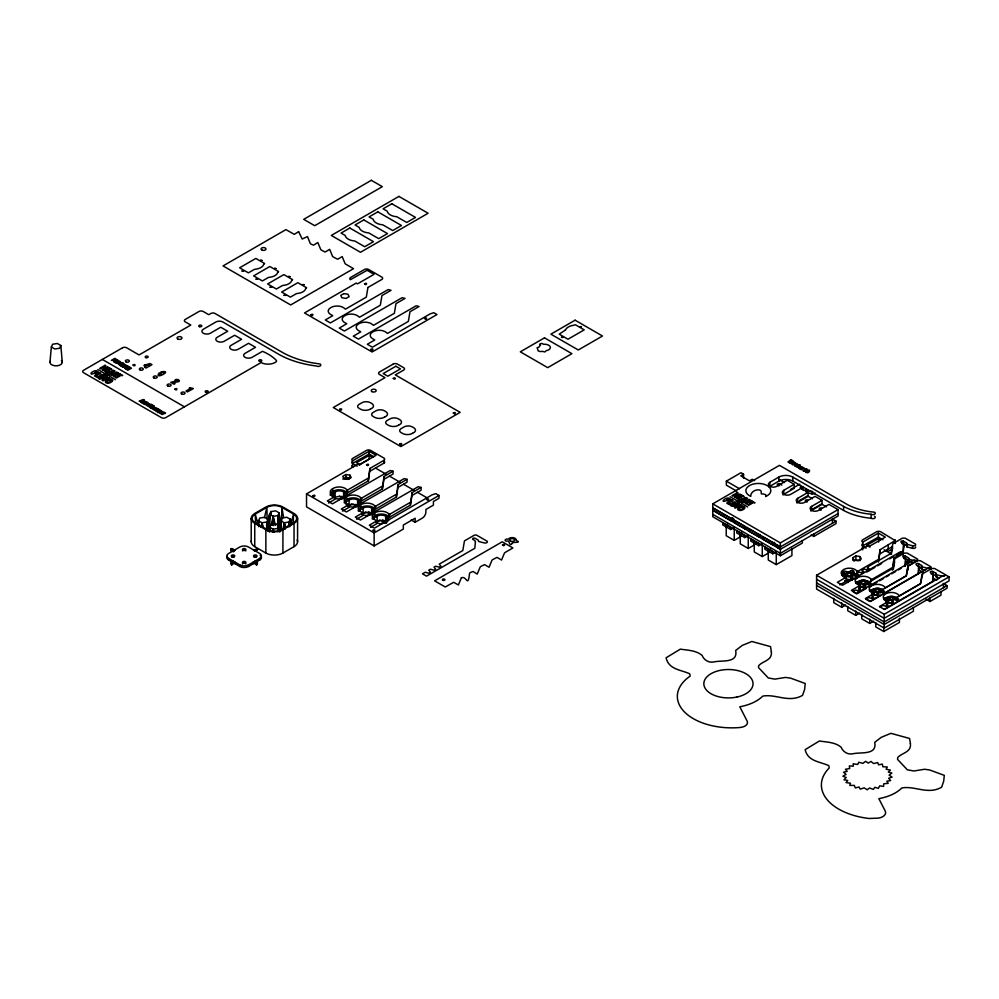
<?xml version="1.0" encoding="UTF-8"?>
<svg xmlns="http://www.w3.org/2000/svg" width="999" height="999" viewBox="0 0 999 999"><rect width="100%" height="100%" fill="white"/><g stroke="black" fill="none" stroke-linecap="round" stroke-linejoin="round"><path stroke-width="1.5" d="M357.142 466.183L352.622 463.561L352.622 460.751L369.131 451.223L376.099 455.244L359.578 464.772L358.254 464.011L306.531 493.881L306.531 506.893L374.138 545.929L403.321 529.083L403.321 525.062L415.147 518.231L415.147 522.252L422.402 518.056A4.92 2.835 -60 0 0 425.886 512.037L425.886 509.465L433.416 505.119L433.416 501.51L438.986 498.289L438.986 495.479L435.814 493.643L432.117 494.842L374.438 528.146L369.33 525.199L376.81 520.866L376.81 523.688L370.579 527.297M332.03 496.528L332.03 493.718L335.127 491.933A5.907 3.409 0 0 1 343.631 491.845L344.917 492.594A6.206 3.584 0 0 1 346.591 495.904M333.579 497.04L333.579 492.832M335.127 491.933L335.127 497.552A5.907 3.409 0 0 1 343.631 497.465L344.917 498.214L344.917 492.594M343.631 497.465L343.631 491.845M346.041 504.62L346.041 501.81L349.138 500.024A5.907 3.409 0 0 1 357.63 499.937L358.928 500.686A6.206 3.584 0 0 1 359.815 505.094M349.138 500.024L349.138 505.644A5.907 3.409 0 0 1 357.63 505.556L358.928 506.306L358.928 500.686M352.697 463.611L352.697 467.22A2.947 1.698 0 0 1 352.222 465.159M357.63 505.556L357.63 499.937M363.149 508.104L363.149 513.736A5.907 3.409 0 0 1 371.64 513.648L371.64 508.016A5.907 3.409 0 0 0 363.149 508.104L360.052 509.902A4.858 2.81 0 0 0 359.016 511.138M372.577 457.392L369.131 455.394L369.131 459.016L358.991 464.872M372.939 514.385L372.939 508.766L371.64 508.016M374.138 545.929L374.138 532.917L438.986 495.479M377.147 516.196L377.147 521.828A5.907 3.409 0 0 1 385.651 521.74L385.651 516.108A5.907 3.409 0 0 0 377.147 516.196L374.051 517.981A4.858 2.81 0 0 0 373.189 518.893M386.938 522.477L386.938 516.858L385.651 516.108M769.068 486.9A4.92 2.835 0 0 1 769.854 486.313L769.854 482.305L778.895 477.085A9.84 5.682 0 0 1 792.806 477.085L843.593 506.393A51.561 29.77 0 0 0 871.066 514.235A2.46 1.424 0 0 0 874.55 514.235A2.46 1.424 0 0 0 874.55 512.225L869.48 511.6A51.561 29.77 0 0 1 847.065 504.395L779.457 465.347L712.749 503.858L712.749 507.879L780.369 546.915L838.111 513.573L838.111 515.984L780.369 549.325L712.749 510.289L712.749 516.72L780.369 555.756L802.334 543.069L802.334 540.659M726.236 525.749L726.236 535.751L734.24 540.372L740.759 536.6M734.24 540.372L734.24 527.509M740.247 533.841L740.247 543.831L748.251 548.451L754.769 544.692M748.251 548.451L748.251 535.601M754.27 541.933L754.27 551.935L762.274 556.555L768.793 552.784M762.274 556.555L762.274 545.129M768.268 550.012L768.268 560.014L776.26 564.635L791.92 555.594L791.92 548.451M776.26 564.635L776.26 553.209M780.369 555.756L780.369 549.325M913.398 607.642L913.398 611.263L884.215 628.109L816.595 589.073L816.595 575.249L868.331 545.392L869.654 546.153L885.301 537.112L878.346 533.091L862.699 542.132L862.761 548.601M833.728 598.351L833.728 602.634L841.72 607.255L845.641 604.994M841.72 607.255L841.72 602.971M845.304 576.898A4.033 2.323 0 0 1 845.541 576.336L843.268 574.812L843.144 571.928C845.454 569.268 846.952 573.526 849.437 572.177C850.499 571.241 851.61 569.118 853.621 570.953C849.162 574.712 859.677 573.414 855.693 575.936M843.381 574.987L843.144 571.928M843.493 575.149L843.193 572.065M843.78 575.436L843.493 572.577M843.943 575.561L843.631 572.727M844.118 575.661L843.943 572.989M844.342 575.724L844.118 573.089M844.592 575.749L844.342 573.151M844.817 575.786L844.592 573.176M845.042 575.849L844.817 573.214M845.254 575.923L845.541 573.763A4.033 2.323 0 0 0 847.564 576.698A4.033 2.323 0 0 0 852.809 575.761L854.382 575.911M845.466 576.061L845.341 573.401M845.541 576.336L845.504 573.526M847.726 606.43L847.726 610.714L855.731 615.334L859.639 613.074M850.374 573.501L850.374 570.928M850.549 573.376L850.549 570.804M852.809 572.365L852.809 574.937L853.583 573.376M853.009 574.85L853.009 572.277M853.221 574.775L853.221 572.202M853.396 574.675L853.571 571.815M853.621 574.225L853.621 570.953M855.731 615.334L855.731 611.051M861.737 614.522L861.737 618.806L869.742 623.426L873.65 621.166M869.742 623.426L869.742 619.143M875.748 622.614L875.748 626.897L883.753 631.518L899.4 622.477L899.4 618.194M878.62 542.095L878.62 538.486L880.768 539.722M883.753 631.518L883.753 627.235M943.481 587.699L943.481 584.09M943.256 583.416L947.077 585.626L947.077 588.199L884.215 624.5L816.595 585.451M281.668 520.666L281.88 507.342A10.589 6.119 0 0 0 266.908 507.342L255.22 514.085A10.589 6.119 0 0 0 255.22 522.739L266.908 529.482A10.589 6.119 0 0 0 281.88 529.482L293.569 522.739A10.589 6.119 0 0 0 293.569 514.085L281.88 507.342L283.591 517.569M261.9 527.335L261.988 522.764L258.516 520.754L259.79 518.006L264.535 517.27L268.019 519.28L269.031 531.505L269.643 514.323L270.916 511.588L275.662 510.851L279.146 512.862L280.282 526.598M272.952 525.474L273.114 516.333L269.643 514.323L268.943 521.99M273.064 532.23L273.114 529.183L269.643 527.185L270.916 524.438L275.662 523.701L279.146 525.711L279.52 530.294M284.141 528.858L284.253 522.764L280.769 520.754L282.043 518.006L286.8 517.27L290.272 519.28L290.784 525.387M266.558 529.807L266.745 522.027L268.019 519.28L268.881 530.831M277.61 526.498L277.872 515.596L279.146 512.862L280.12 525.849M277.797 531.568L277.872 528.446L279.146 525.711L279.583 531.48M288.886 526.698L288.998 522.027L290.272 519.28L290.709 525.062M267.932 522.14L268.019 519.28L268.806 531.093M290.197 522.14L290.272 519.28L290.672 525.187M258.354 525.424L258.516 520.754L258.092 525.349M269.543 530.294L269.643 527.185L269.368 530.244M280.407 531.643L280.769 520.754L280.07 528.421M293.144 524.3L293.569 514.085L290.622 524.288M270.741 514.697L270.916 511.588L271.291 514.51M258.192 525.187L258.516 520.754L258.641 526.698M268.669 527.622L269.643 514.323L270.017 530.681M269.318 531.605L269.643 527.185L269.742 531.643M280.02 531.093L280.769 520.754L280.969 529.67M512.275 542.819C514.872 541.908 521.928 542.969 516.146 540.384A4.033 2.323 0 0 0 513.261 537.687A4.033 2.323 0 0 0 508.391 539.148C504.22 538.211 503.733 542.232 508.229 540.946C509.915 542.32 509.453 547.015 512.412 543.231M258.154 525.074L258.516 520.754M269.043 521.528L269.643 514.323M269.28 531.505L269.643 527.185M280.182 527.959L280.769 520.754M49.95 362.3L51.349 346.978L52.622 344.23L57.368 343.494L60.852 345.504L62.25 362.3M903.121 555.307L903.67 544.38L901.323 542.357A1.474 0.849 0 0 1 901.323 541.158A1.474 0.849 0 0 1 903.408 541.158L906.543 542.969L906.955 546.903L912.587 548.339A2.185 1.261 0 0 0 914.847 548.151A2.185 1.261 0 0 0 915.596 546.903M903.084 553.696L903.67 544.38M905.094 566.058L905.668 559.315L903.333 557.305A1.474 0.849 0 0 1 903.333 556.093A1.474 0.849 0 0 1 905.419 556.093L908.541 557.904L908.965 561.838L911.775 562.549M905.331 566.046L905.594 559.04M918.456 573.626L918.805 566.895L916.458 564.885A1.474 0.849 0 0 1 916.458 563.673A1.474 0.849 0 0 1 918.543 563.673L921.677 565.484L922.089 569.418L924.899 570.129M932.791 581.455L933.054 574.45L930.781 572.702A1.474 0.849 0 0 1 930.781 571.49A1.474 0.849 0 0 1 932.879 571.49L936.001 573.301L936.425 577.235L939.235 577.959M232.817 551.361C229.708 552.247 230.869 547.24 232.155 549.025M261.501 527.235L261.988 522.764L266.745 522.027L268.219 531.006M272.14 525.274L273.114 516.333L277.872 515.596L279.845 527.584M272.789 532.167L273.114 529.183L277.872 528.446L278.359 531.443M283.591 528.721L284.253 522.764L288.998 522.027L289.735 526.523M270.579 514.547L270.916 511.588L270.991 514.585M269.892 518.731L270.916 511.588M269.892 531.58L270.304 528.721M280.819 526.585L281.231 523.726M330.244 495.254A8.204 4.745 0 0 1 332.605 491.508A8.641 4.995 0 0 1 346.828 492.47L347.54 492.869L368.331 480.869L369.955 468.406L383.803 460.414A2.947 1.698 0 0 0 383.803 458.004L370.666 450.424A2.947 1.698 0 0 0 366.496 450.424L352.697 458.391A2.947 1.698 0 0 0 352.435 460.626L352.622 460.751M368.331 480.869L369.955 468.406M382.342 488.961L383.978 476.498L393.057 471.253L393.057 474.063L383.978 479.308L382.342 488.961L361.563 500.961L360.851 500.561A8.641 4.995 0 0 0 346.591 499.575A8.204 4.745 0 0 0 344.205 502.809M396.366 497.065L397.989 484.59L407.068 479.345L407.068 482.167L397.989 487.4L396.366 497.065L375.574 509.065L374.837 508.641A8.641 4.995 0 0 0 360.602 507.679A8.204 4.745 0 0 0 358.229 510.914M410.377 505.157L412 492.682L421.091 487.437L421.091 490.259L412 495.492L410.377 505.157L389.585 517.157L388.886 516.745A8.641 4.995 0 0 0 374.625 515.771A8.204 4.745 0 0 0 372.24 519.005M878.396 562.112L880.019 549.787L895.141 540.584L880.731 531.793A2.947 1.698 0 0 0 876.56 531.793L862.761 539.76A2.947 1.698 0 0 0 862.512 542.007L862.699 542.132M878.858 560.701L880.019 549.787M892.419 570.204L894.043 557.879L903.121 552.634L900.224 551.898L842.457 585.252L837.349 582.305L846.116 577.26L846.116 581.268L839.859 584.877M892.881 568.793L894.043 557.879M869.792 585.052L869.754 583.928L867.382 582.966A4.033 2.323 0 0 0 864.497 580.269A4.033 2.323 0 0 0 859.627 581.73L855.931 582.117L855.818 583.391L859.54 583.541L860.776 584.964L851.373 590.397L856.48 593.344L914.247 559.989L917.132 560.726L908.054 565.971L906.43 575.624L885.638 587.624L884.939 587.212A8.204 4.745 0 0 0 871.89 585.576A8.204 4.745 0 0 0 873.401 593.231C879.47 591.92 861.875 591.146 873.638 589.822A4.033 2.323 0 0 1 878.508 588.361A4.033 2.323 0 0 1 881.393 591.058L883.591 591.883M891.345 554.433L892.644 546.803M893.343 569.368L894.654 561.738M261.151 527.085L261.988 522.764L263.174 527.235M271.441 524.975L273.114 516.333L275.487 525.274M272.565 532.067L273.114 529.183L273.913 532.167M282.854 529.957L284.253 522.764L285.439 527.235M264.385 517.782L266.908 507.342L267.095 519.193M843.905 576.086L842.656 576.435M892.419 567.532L871.628 579.532L870.916 579.12A8.204 4.745 0 0 0 857.879 577.484A8.204 4.745 0 0 0 859.39 585.139C861.6 589.398 863.436 583.791 866.608 584.877M60.852 345.504L59.578 348.251L54.82 348.988L51.349 346.978M234.84 550.274L233.629 550.986L230.844 549.375M877.621 593.206L876.36 595.092L874.362 594.767L874.162 593.481L865.384 598.488L870.491 601.435L928.258 568.081L931.155 568.818M748.151 502.235L746.678 504.17L745.741 503.621L746.69 501.548L744.405 502.847L743.531 502.347L748.838 499.288L750.349 500.137A2.972 1.711 0 0 1 750.923 500.574A1.823 1.049 0 0 1 750.836 501.573L750.549 501.798A2.697 1.561 0 0 1 749.725 502.185A1.711 0.987 0 0 1 748.189 502.235L748.214 502.21M231.805 549.925L230.956 550.287M253.459 550.274L254.67 550.973M233.629 561.725L234.902 562.649L233.891 562.961M98.014 372.852L97.752 373.052A2.997 1.736 0 0 1 96.641 373.564A2.123 1.224 0 0 1 94.343 373.301M730.281 500.124L730.119 500.262A2.997 1.736 0 0 1 728.92 500.836A2.123 1.224 0 0 1 726.623 500.574C718.431 503.746 726.835 495.779 729.882 498.638A2.235 1.299 0 0 1 730.506 499.999M118.469 374.375L118.382 374.45A2.697 1.561 0 0 1 117.457 374.912A1.711 0.987 0 0 1 115.921 374.962L114.41 376.898L113.461 376.348L114.41 374.275L112.125 375.587L111.251 375.087L116.558 372.015L118.082 372.864A2.972 1.711 0 0 1 118.644 373.301M852.197 579.757L852.622 579.607A5.657 3.272 0 0 1 847.914 580.082L845.379 580.943L846.141 580.881M125.05 368.444L128.059 366.158L126.761 365.397L122.79 367.108M922.689 573.763L920.541 583.728L896.99 597.315L896.99 599.875M254.058 561.663C251.661 564.435 256.393 562.449 254.058 561.663C261.026 560.501 254.733 568.256 256.843 563.274M909.764 560.327L906.168 562.012M921.59 567.157L918.668 568.993L918.818 569.755M843.144 574.5L843.805 574.038M765.634 496.491L766.245 496.228A12.475 7.205 0 0 0 767.344 485.664A12.475 7.205 0 0 0 749.025 485.864A12.475 7.205 0 0 0 750.798 496.391A12.413 7.168 0 0 1 753.146 491.57A6.768 3.909 0 0 1 757.579 489.872A2.885 1.673 0 0 1 761.001 491.008A22.915 13.224 0 0 1 761.263 493.868A7.917 4.57 0 0 1 764.784 494.368A2.56 1.474 0 0 1 766.171 495.829A1.873 1.074 0 0 1 765.709 496.441M850.761 579.245L850.761 576.673L853.471 575.087L856.967 576.036L858.678 575.049L857.042 573.026L858.715 572.065L862.212 573.001L863.923 572.015L862.287 569.992L863.96 569.03L867.457 569.979L869.167 568.993L867.532 566.97L891.083 553.396L892.794 543.793L902.372 538.149L905.156 538.149L915.459 544.093A2.185 1.261 0 0 1 915.009 545.504A2.185 1.261 0 0 1 912.587 545.766L906.955 544.33M852.759 591.608L855.469 590.022L858.978 590.971L860.676 589.984L859.04 587.961L860.713 587L864.222 587.949L865.921 586.962L864.285 584.939L865.958 583.965L869.467 584.914L871.165 583.928L869.542 581.905L893.081 568.331L894.804 558.728L904.37 553.084L907.154 553.084L917.469 559.04A2.185 1.261 0 0 1 917.007 560.439A2.185 1.261 0 0 1 914.584 560.701L908.965 559.265M880.219 607.017L882.929 605.431L886.438 606.368L888.136 605.394L886.5 603.371L888.173 602.397L891.682 603.346L893.381 602.36L891.745 600.337L893.418 599.375L896.927 600.312L898.625 599.338L896.99 597.315M370.454 409.066L370.055 409.29A6.893 3.984 0 0 1 360.514 409.178L359.066 408.341A4.858 2.81 0 0 1 358.766 404.57L361.863 402.772A5.907 3.409 0 0 1 370.367 402.684L371.653 403.434A6.206 3.584 0 0 1 372.552 407.854L370.492 409.041M412.475 433.329L412.075 433.554A6.893 3.984 0 0 1 402.535 433.441L401.086 432.604A4.858 2.81 0 0 1 400.786 428.833L403.883 427.035A5.907 3.409 0 0 1 412.387 426.948L413.673 427.697A6.206 3.584 0 0 1 414.573 432.117L412.512 433.304M385.776 522.465L384.865 522.952M342.545 511.101L348.776 507.492L348.776 504.682L341.296 509.015L346.403 511.963L404.17 478.608L407.068 479.345M356.568 519.205L362.787 515.584L362.787 512.774L355.319 517.107L360.427 520.054L418.194 486.7L421.091 487.437M880.019 553.796L892.119 546.803M104.071 373.151L97.865 369.468M109.228 376.036L115.434 379.707M373.776 456.705L369.131 454.033L352.435 463.436A2.947 1.698 0 0 1 352.222 461.55M369.131 455.394L356.456 462.724L359.89 464.71M345.866 474.537L342.794 476.298L343.918 478.708L348.102 479.358L351.161 477.597L350.037 475.174L345.866 474.537L345.866 477.347L342.794 479.108M369.955 471.216L383.803 463.224A2.947 1.698 0 0 0 384.053 460.976M347.54 492.869L347.54 490.059L368.331 478.059M254.745 523.326L265.871 529.757A12.05 6.956 0 0 0 282.917 529.757L294.043 523.326A12.05 6.956 0 0 0 294.043 513.486L282.917 507.067A12.05 6.956 0 0 0 265.871 507.067L254.745 513.486A12.05 6.956 0 0 0 254.745 523.326L254.745 546.628L265.871 553.046A12.05 6.956 0 0 0 282.917 553.046L294.043 546.628A12.05 6.956 0 0 0 297.165 539.91M338.848 499.675L342.794 497.39M231.456 563.274C233.754 568.244 227.123 560.639 234.241 561.663M254.058 550.224C261.663 545.754 254.645 553.608 256.843 548.613M231.456 564.885L234.228 563.274M254.995 551.298L256.843 550.224M347.914 506.031L351.973 503.696M348.776 504.682L346.341 503.296A8.204 4.745 0 0 1 346.591 496.765A8.641 4.995 0 0 1 360.826 497.727L361.563 498.151L382.342 486.151M228.671 558.453L239.797 564.885A6.144 3.546 0 0 0 248.501 564.885L259.628 558.453A6.144 3.546 0 0 0 259.628 553.434L248.501 547.015A6.144 3.546 0 0 0 239.797 547.015L228.671 553.434A6.144 3.546 0 0 0 228.671 558.453L228.671 560.064L239.797 566.483A6.144 3.546 0 0 0 248.501 566.483L259.628 560.064A6.144 3.546 0 0 0 261.214 556.63M352.859 507.754L356.793 505.482M361.925 514.123L365.984 511.775M362.787 512.774L360.352 511.388A8.204 4.745 0 0 1 360.602 504.87A8.641 4.995 0 0 1 374.837 505.831L375.574 506.243L396.366 494.243M366.87 515.846L370.804 513.573M375.936 522.202L379.995 519.867M376.81 520.866L374.375 519.48A8.204 4.745 0 0 1 374.625 512.962A8.641 4.995 0 0 1 388.861 513.923L389.585 514.335L410.377 502.335M380.869 523.938L384.815 521.653M736.887 491.246L726.348 485.164L726.348 481.156L740.958 472.714L743.568 474.225L743.568 478.234M743.568 474.225L740.783 475.824L749.475 480.844L752.259 479.245L754.645 480.619M792.257 463.111L791.308 463.399L792.145 462.837C800.486 460.614 783.366 463.324 793.081 463.586M736.35 500.412L730.144 496.74M798.85 464.797L800.199 465.059L798.676 464.897L795.816 466.545L796.715 467.057L799.562 465.422M769.854 482.305A4.92 2.835 0 0 0 769.854 486.313L778.895 481.093A9.84 5.682 0 0 1 792.806 481.093L843.593 510.414A51.561 29.77 0 0 0 871.066 518.244A2.46 1.424 0 0 0 874.55 518.244A2.46 1.424 0 0 0 874.55 516.233M741.508 503.296L747.714 506.98M801.161 488.324L790.721 494.343A4.92 2.835 0 0 1 783.765 494.343L783.765 490.334L794.205 484.303L794.205 488.324L783.765 494.343A4.92 2.835 0 0 0 782.979 494.942M732.542 520.079L732.242 520.741L735.027 522.352M727.871 525.973L726.236 526.91L722.764 524.9L722.764 522.902L726.236 524.9L727.871 523.963M790.484 489.522L799.774 484.165M730.756 529.52L730.756 527.509L727.284 525.511L727.284 527.509L730.756 529.52L733.079 528.184M744.954 528.783L744.954 526.386L734.415 520.292L734.415 522.702L744.954 528.783L747.414 527.372M810.813 511.001A4.92 2.835 0 0 1 811.588 510.414L822.027 504.395L822.027 500.374L815.072 496.353L804.632 502.385A4.92 2.835 0 0 1 797.677 502.385L797.677 498.364L808.116 492.345L808.116 496.353L797.677 502.385A4.92 2.835 0 0 0 796.902 502.972M741.882 534.053L740.247 535.002L736.775 532.991L736.775 530.981L740.247 532.991L741.882 532.055M799.525 500.499L807.479 495.904L812.437 498.763M744.767 537.612L744.767 535.601L741.295 533.591L741.295 535.601L744.767 537.612L747.09 536.276M838.024 513.623L838.024 509.615L828.983 504.395L818.543 510.414A4.92 2.835 0 0 1 811.588 510.414L811.588 506.393L822.027 500.374M760.576 536.263L760.276 536.925L760.276 534.515M812.037 509.453L821.503 503.996L826.46 506.855M754.27 543.094L754.27 541.096L750.798 539.085L750.798 541.096L754.27 543.094L755.906 542.157M755.319 543.706L758.79 545.704L758.79 543.706L755.319 541.695L755.319 543.706L756.955 542.757M758.79 545.704L762.274 543.706M774.587 544.355L774.3 545.017L774.3 542.619M712.749 503.858L780.369 542.894L838.024 509.615M776.26 551.773L772.789 553.783L769.305 551.773L769.305 549.775L770.941 548.826M768.268 551.173L768.268 549.163L764.784 547.152L764.784 549.163L768.268 551.173L769.904 550.237M811.163 534.915L813.81 536.438L836.051 523.601L836.051 521.191L780.369 553.346L712.749 514.31M882.979 539.797L878.346 537.112L862.512 546.028A2.947 1.698 0 0 1 862.761 543.781M878.62 538.486L866.795 545.304L870.029 547.177M852.871 557.679L855.931 555.906L860.114 556.555L861.225 558.965L858.166 560.739L853.995 560.089L852.871 557.679L852.871 560.352M853.895 561.101L855.931 559.927L860.114 560.576L860.114 556.555M878.396 559.44L857.617 571.44L856.905 571.028A8.204 4.745 0 0 0 843.868 569.393A8.204 4.745 0 0 0 845.366 577.047L846.116 577.26M857.454 577.434L854.769 578.983L850.761 576.673M866.845 572.015L874.899 567.382M877.584 565.834L881.618 563.511M889.659 558.866L893.693 556.543M896.378 554.994L903.084 551.123M866.17 588.511L856.767 593.918L854.095 592.382M868.855 586.962L876.91 582.317M879.595 580.769L883.615 578.446M886.3 576.898L888.985 575.349M891.67 573.801L895.691 571.478M898.376 569.929L901.061 568.381M880.631 590.421A5.657 3.272 0 0 1 882.704 591.982L882.666 589.485L906.218 575.911L907.929 566.308L917.507 560.664L920.291 560.664L930.593 566.62L930.593 569.193M872.177 598.114L872.177 595.541L873.85 594.58L877.347 595.529L879.058 594.542L877.422 592.519L879.095 591.558L882.592 592.494L884.302 591.508L882.666 589.485M884.227 609.328L932.554 581.468L933.054 574.45M816.595 575.249L884.215 614.298L949.05 576.86L949.05 580.869L884.215 618.306L884.215 628.109M947.077 585.626L884.215 621.927L816.595 582.879M925.998 599.213L929.982 601.51L940.983 595.154L940.983 591.545M328.534 503.021L334.79 499.413L334.79 496.603L327.285 500.924L332.392 503.871L390.159 470.517L393.057 471.253M857.629 590.809L860.127 589.36M122.64 367.02L125.712 365.122L124.163 363.861L120.642 365.846L121.541 366.371L123.127 365.472L121.816 366.533L124.4 367.332L125.974 368.993L128.297 367.682L126.311 369.193L126.861 369.518L129.545 368.356L127.173 369.705L127.959 370.167L131.468 368.181L130.307 367.495L128.459 368.294L129.87 367.232L128.721 366.546L125.2 368.531M343.319 498.451L341.795 499.063M357.33 506.543L356.343 506.98M371.328 514.635L366.833 515.671L362.25 514.76M898.313 600.711L895.404 599.138A4.033 2.323 0 0 0 892.519 596.44A4.033 2.323 0 0 0 887.649 597.902L883.953 598.289L883.84 599.575L887.562 599.712L888.86 601.073L879.407 606.58L884.502 609.527L942.194 576.223L945.878 575.024L949.05 576.86M384.353 523.151L380.219 523.763L376.261 522.839M862.149 581.381L862.437 581.293A2.46 1.424 0 0 1 865.821 582.792A2.46 1.424 0 0 1 861.887 583.728A2.46 1.424 0 0 1 862.437 581.293M876.16 589.46L876.448 589.385A2.46 1.424 0 0 1 879.832 590.871A2.46 1.424 0 0 1 875.898 591.82A2.46 1.424 0 0 1 876.448 589.385M890.171 597.552L890.459 597.464A2.46 1.424 0 0 1 893.843 598.963A2.46 1.424 0 0 1 889.909 599.912A2.46 1.424 0 0 1 890.459 597.464M96.004 372.939L97.065 372.277L96.216 371.478L94.942 372.752A1.573 0.912 0 0 0 95.979 373.052M341.233 499.213L334.24 498.576M355.244 507.305L348.239 506.668M879.532 592.682L880.606 592.956M872.839 591.633L872.839 594.205M892.819 600.973L890.783 602.959L889.347 603.059M850.361 580.144L848.863 581.356L846.615 580.769M859.065 583.503L859.065 586.076M873.326 591.595L873.401 594.168M742.732 507.08L743.593 507.567A1.661 0.962 0 0 1 743.506 507.967A3.771 2.173 0 0 1 742.906 508.578L741.508 509.378A2.635 1.523 0 0 1 739.884 509.765M739.872 509.715L739.01 509.215A1.648 0.949 0 0 1 739.11 508.816A3.284 1.898 0 0 1 739.497 508.354L740.971 507.467A2.797 1.611 0 0 1 742.732 507.017M345.866 477.347L350.037 477.997L350.037 475.174M892.606 548.651L888.423 551.261L886.213 550.486M873.476 591.608L873.551 594.205M805.906 491.071L805.906 488.661L806.33 490.022L811.95 491.458A2.185 1.261 0 0 0 812.799 491.558M814.984 492.944A2.185 1.261 0 0 1 811.95 493.868L806.33 492.432L806.33 490.022M922.089 566.845L927.721 568.281A2.185 1.261 0 0 0 930.144 568.019A2.185 1.261 0 0 0 930.593 566.62M936.425 574.675L942.045 576.098A2.185 1.261 0 0 0 944.467 575.836A2.185 1.261 0 0 0 944.929 574.437L934.614 568.481L931.83 568.481L922.077 574.063L920.441 583.716L899.662 595.716L898.95 595.317A8.204 4.745 0 0 0 885.913 593.668A8.204 4.745 0 0 0 887.424 601.323L888.373 602.859M846.116 581.268L845.366 581.068A8.204 4.745 0 0 1 844.617 580.794M99.351 378.808L99.138 378.721A3.472 2.01 0 0 1 98.539 378.384L98.102 377.897A2.01 1.161 0 0 1 98.077 377.397L98.539 376.798A5.007 2.885 0 0 1 99.013 376.448C102.348 373.139 106.019 374.75 100.125 376.885A4.695 2.71 0 0 0 99.725 377.147L99.538 377.947A1.374 0.787 0 0 0 99.825 378.122L101.211 378.047A4.77 2.76 0 0 0 101.786 377.759C105.457 374.375 108.079 376.548 102.51 378.409A4.77 2.76 0 0 1 101.711 378.771L101.286 378.883A2.385 1.374 0 0 1 100.649 378.983A2.048 1.186 0 0 1 99.376 378.808M334.79 496.603L332.342 495.217A8.204 4.745 0 0 1 332.605 488.686A8.641 4.995 0 0 1 346.828 489.647L347.54 490.059M360.826 497.727L360.851 500.561M346.828 492.47L346.865 489.672M388.861 513.923L388.886 516.745M901.635 543.593A1.474 0.849 0 0 1 903.408 543.731L906.543 545.529L906.955 546.903M794.205 484.303L787.249 480.294L776.81 486.313A4.92 2.835 0 0 1 769.854 486.313M808.116 492.345L800.686 488.061A1.474 0.849 0 0 1 800.686 486.85A1.474 0.849 0 0 1 802.784 486.85L802.784 489.26A1.474 0.849 0 0 0 801.735 489.011M779.445 479.72L784.402 482.579M781.88 485.139L779.794 483.941A1.474 0.849 0 0 0 777.709 483.941A1.474 0.849 0 0 0 777.709 485.139L779.045 485.914M936.425 577.235L936.001 575.874L932.879 574.063A1.474 0.849 0 0 0 931.093 573.926M903.633 558.528A1.474 0.849 0 0 1 905.419 558.666L908.541 560.476L908.965 561.838M922.089 569.418L921.677 568.056L918.543 566.246A1.474 0.849 0 0 0 917.507 565.996M807.08 502.097L805.743 501.323A1.474 0.849 0 0 1 805.743 500.124A1.474 0.849 0 0 1 807.829 500.124M821.091 510.189L819.754 509.415A1.474 0.849 0 0 1 819.754 508.216A1.474 0.849 0 0 1 821.84 508.216M832.229 518.981L836.051 521.191M884.053 549.775L890.808 553.671M908.366 563.811L905.594 561.613M919.167 570.054L923.226 572.39M932.679 577.847L936.725 580.194M866.108 548.114L862.512 546.028M726.348 481.156L739.522 488.748M734.103 519.405L732.255 517.832L732.242 520.741M760.276 536.925L763.061 538.536M774.3 545.017L777.085 546.628M769.305 549.775L772.789 551.773L772.789 553.783M816.595 579.27L884.215 618.306L884.215 614.298M375.449 468.044L386.064 474.163M389.473 476.136L400.075 482.255M403.484 484.228L414.098 490.347M417.507 492.32L426.785 497.677M411.176 519.955L415.147 522.252M341.82 496.266L344.318 497.714M355.831 504.358L358.329 505.806M368.581 511.725L372.34 513.886M382.592 519.805L386.351 521.977M102.335 359.44L184.428 406.83M339.31 496.116L343.069 498.289M353.321 504.195L357.08 506.368M367.332 512.287L371.091 514.448M381.343 520.367L386.351 523.264M117.208 373.239C112.363 373.176 117.67 375.537 117.457 373.426M306.531 493.881L374.138 532.917M94.368 373.289L91.521 374.188C88.736 373.389 96.229 368.868 97.602 371.366A2.235 1.299 0 0 1 98.227 372.727M231.805 548.526L234.728 550.174M231.456 548.613L234.415 550.149M231.268 548.751L234.053 550.349M231.106 548.926L233.878 550.536M230.956 549.138L233.741 550.749M230.769 549.612L233.554 551.223M230.744 549.837L233.529 551.436M254.058 563.274L256.843 564.885M230.769 550.037L233.629 551.798M802.022 488.823L803.034 490.072M933.141 577.572L932.579 573.801M889.585 596.628L890.346 597.502M875.574 588.536L876.335 589.41M861.575 580.444L862.324 581.331M872.177 595.541L873.813 597.564L872.102 598.551L868.606 597.614L865.896 599.188L869.904 601.498L918.218 573.638L918.805 566.895M850.024 575.886L850.511 576.823M936.9 576.286L937.974 578.933M258.142 524.475L255.22 514.085L255.644 524.3M285.289 528.858L284.253 522.764L284.715 528.896M274.425 523.951L273.114 516.333L273.813 525.536M273.639 532.23L273.114 529.183L273.351 532.255M262.774 527.335L261.988 522.764L262.337 527.36M289.51 526.348L288.998 522.027L289.235 526.548M279.221 527.11L277.872 515.596L278.421 526.148M278.209 531.331L277.872 528.446L278.034 531.468M267.744 530.656L266.745 522.027L267.133 529.557M280.132 527.622L279.146 512.862L279.658 526.386M279.545 531.618L279.146 525.711L279.37 531.718M290.272 519.28L290.509 525.299M268.019 519.28L268.132 522.29M268.244 525.299L268.469 531.306M903.683 547.24L903.596 544.105M936.001 573.301L936.001 575.874M932.879 571.49L932.916 576.748M929.982 597.902L929.982 601.51M921.677 565.484L921.677 568.056M918.73 566.62L918.73 569.193M918.543 563.673L918.581 568.918M912.587 545.766L912.587 548.339M908.541 557.904L908.541 560.476M908.054 565.971L908.054 569.992M906.543 542.969L906.543 545.529M905.419 556.093L905.419 558.666M903.408 541.158L903.408 543.731M895.079 540.297L895.079 543.556M894.879 540.022L894.992 542.832M894.742 539.897L894.742 542.569M891.745 600.337L891.745 602.909M888.211 545.054L888.211 549.075M887.799 599.85L887.799 602.409M887.649 599.75L887.649 602.322M887.412 599.687L887.562 602.285M887.212 599.675L887.337 602.247M887.087 599.687L886.962 602.272M886.837 599.712L886.837 602.285M886.613 599.762L886.613 602.335M886.4 599.837L886.4 602.409M886.5 603.371L886.5 605.931M886.2 599.924L886.2 602.497M878.346 533.091L878.346 537.112M877.659 593.906L877.659 596.465M877.422 592.519L877.422 595.092M873.638 591.658L873.788 594.33M873.201 591.595L873.076 594.168M872.614 591.683L872.614 594.255M872.389 591.745L872.389 594.318M872.189 591.833L872.189 594.405M871.965 591.883L871.965 594.455M871.702 591.883L871.702 594.455M871.066 514.235L871.066 518.244M870.916 579.12L870.916 581.805M869.542 581.905L869.542 584.477M867.532 566.97L867.532 569.542M864.285 584.939L864.285 587.499M863.66 585.814L863.673 588.523M862.287 569.992L862.287 572.564M860.127 585.352L860.127 588.024M859.777 583.666L859.777 586.238M859.54 583.541L859.627 586.138M859.327 583.503L859.465 586.101M858.94 583.528L858.94 586.088M859.04 587.961L859.04 590.534M858.828 583.541L858.828 586.113M857.042 573.026L857.042 575.599M856.93 571.041L856.93 575.062A8.204 4.745 0 0 0 853.396 572.789M855.931 555.906L855.931 559.927M847.914 580.082L847.914 582.492M843.593 506.393L843.593 510.414M832.454 519.255L832.454 523.264M813.81 534.028L813.81 536.438M811.95 491.458L811.95 493.868M792.806 477.085L792.806 481.093M780.369 542.894L780.369 546.915M778.895 477.085L778.895 481.093M774.587 542.445L774.587 544.855M740.247 532.991L740.247 535.002M732.542 517.669L732.529 520.579M726.236 524.9L726.236 526.91M412 492.682L412 495.492M397.989 484.59L397.989 487.4M389.585 514.335L389.585 517.157M383.978 476.498L383.978 479.308M383.803 460.414L383.803 463.224M375.574 506.243L375.574 509.065M374.862 505.844L374.862 508.653M374.625 512.962L374.625 515.771M369.131 451.223L369.131 454.033M361.563 498.151L361.563 500.961M360.602 504.87L360.602 507.679M346.591 496.765L346.591 499.575M332.605 488.686L332.605 491.508M297.577 518.406L297.577 541.708M294.043 523.326L294.043 546.628M282.917 529.757L282.917 553.046M265.871 529.757L265.871 553.046M259.628 558.453L259.628 560.064M255.107 561.063L255.107 562.674M253.022 562.275L253.022 563.873M251.211 518.406L251.211 541.708M248.501 564.885L248.501 566.483M239.797 564.885L239.797 566.483M235.277 562.275L235.277 563.873M233.192 561.063L233.192 562.674M372.939 508.766A6.206 3.584 0 0 1 374.163 512.837M346.141 496.665A6.206 3.584 0 0 1 345.816 497.015M331.006 494.955A4.858 2.81 0 0 1 332.03 493.718M345.017 503.046A4.858 2.81 0 0 1 346.041 501.81M344.855 479.045A2.46 1.424 0 0 1 349.113 479.045M386.938 516.858A6.206 3.584 0 0 1 388.161 520.929M228.671 560.064A6.144 3.546 0 0 1 227.335 556.193M260.152 555.394A6.144 3.546 0 0 1 260.602 555.781M231.805 556.855A1.723 0.999 0 0 1 234.241 556.855M242.432 563.973A1.723 0.999 0 0 1 244.143 562.986A1.723 0.999 0 0 1 245.866 563.973M254.058 556.855A1.723 0.999 0 0 1 256.493 556.855M242.482 550.874A1.723 0.999 0 0 1 244.143 550.137A1.723 0.999 0 0 1 245.816 550.874M254.745 546.628A12.05 6.956 0 0 1 251.311 540.796M61.426 360.527A6.144 3.546 0 0 1 56.906 365.821A6.144 3.546 0 0 1 50.162 361.388M111.289 380.631A3.584 2.073 0 0 1 110.627 381.318L109.241 382.118A3.496 2.023 0 0 1 108.317 382.405A1.648 0.949 0 0 1 107.605 382.455L106.756 382.018A1.648 0.949 0 0 1 106.793 381.618A3.122 1.798 0 0 1 107.23 381.094L108.829 380.132A3.409 1.973 0 0 1 109.753 379.845M111.264 380.631A1.661 0.962 0 0 0 111.314 380.294L110.564 379.82A1.661 0.962 0 0 0 109.753 379.857M118.656 373.301A1.823 1.049 0 0 1 118.556 374.3M887.399 598.876A5.657 3.272 0 0 1 888.573 598.364M894.642 598.513A5.657 3.272 0 0 1 896.528 599.812M873.051 590.996A5.657 3.272 0 0 1 873.75 590.596M880.581 591.72A4.033 2.323 0 0 1 880.868 591.957M866.62 582.342A5.657 3.272 0 0 1 868.693 583.903M866.57 583.628A4.033 2.323 0 0 1 866.857 583.866M862.761 549.8A2.947 1.698 0 0 1 862.761 547.39M843.718 576.923A5.657 3.272 0 0 1 845.042 574.825M852.622 574.25A5.657 3.272 0 0 1 853.708 574.825M850.486 575.824A2.21 1.274 0 0 1 850.936 576.023M851.835 578.983A4.033 2.323 0 0 1 847.801 579.333A4.033 2.323 0 0 1 845.304 577.472M884.04 599.113A8.204 4.745 0 0 1 897.514 598.039M870.029 591.021A8.204 4.745 0 0 1 883.503 589.947M856.967 582.055A8.204 4.745 0 0 1 869.492 581.843M841.645 575.312A8.204 4.745 0 0 1 843.543 573.588M846.515 572.477A8.204 4.745 0 0 1 850.898 572.265M811.588 510.414A4.92 2.835 0 0 1 811.588 506.393M797.677 502.385A4.92 2.835 0 0 1 797.677 498.364M783.765 494.343A4.92 2.835 0 0 1 783.765 490.334M744.342 506.818A2.423 1.399 0 0 1 744.854 507.967L744.53 508.566A5.37 3.097 0 0 1 744.005 509.053L742.657 509.865A5.644 3.259 0 0 1 741.595 510.252L741.383 510.314A3.584 2.073 0 0 1 740.571 510.452A2.672 1.536 0 0 1 739.41 510.414A2.285 1.324 0 0 1 738.573 510.139A2.71 1.561 0 0 1 738.149 509.89A2.26 1.311 0 0 1 737.761 509.378A2.61 1.511 0 0 1 737.749 508.828A3.447 1.998 0 0 1 737.911 508.466L738.086 508.229A5.657 3.272 0 0 1 738.773 507.617L739.959 506.93A5.644 3.259 0 0 1 741.008 506.53A3.684 2.123 0 0 1 742.032 506.343A2.423 1.399 0 0 1 743.855 506.555M743.88 506.58A2.785 1.611 0 0 1 744.317 506.818M853.308 763.898L853.271 766.196L849.312 765.933L849.674 768.531L845.379 769.305L847.227 771.328L843.568 772.202L846.041 774.375L842.919 776.235L846.203 777.497L843.968 779.757L847.739 780.494L846.053 782.579L850.486 783.191L849.812 785.439L854.307 785.389L855.344 787.936L858.99 786.987L860.251 789.16L864.16 787.861L867.232 789.784L869.567 787.961L873.376 789.41L874.862 787.274L878.358 788.348L879.682 785.863L883.541 786.388L883.753 783.79L888.211 783.341L886.8 781.206L890.621 780.606L888.648 778.271L892.082 777.135L889.11 775.149L891.857 773.064L888.298 772.052L890.371 770.104L886.125 769.205L887.312 766.995L882.841 766.72L882.342 764.123L878.533 764.809L877.746 762.574L873.588 763.561L871.016 761.425L868.206 763.086L865.671 761.325L862.836 763.373L858.778 762.225L857.741 764.435L853.308 763.898M806.268 471.965L808.94 470.666L806.268 471.965M159.003 409.465L156.431 411.213L155.557 410.714L157.83 409.253L155.295 410.552L154.42 410.052L157.28 408.404L159.003 409.465M803.858 467.957L801.273 469.692L800.411 469.193L802.684 467.744L800.149 469.043L799.275 468.543L802.122 466.895L803.858 467.957M160.389 412.912C163.499 412.475 160.514 414.697 159.428 412.662C160.876 409.178 165.822 413.723 161.226 412.387L160.389 412.912M118.606 360.739L115.534 362.824L114.698 362.325L116.009 361.276L114.423 362.162L113.536 361.638L117.045 359.652L118.606 360.739M160.464 410.364L161.551 410.876C155.956 415.272 156.081 409.89 160.464 410.364M116.334 362.949L118.606 363.823A28.122 16.234 0 0 0 120.717 362.625L120.479 361.588L118.681 361.438A28.122 16.234 0 0 0 116.571 362.625L116.334 362.949M749.849 500.936C747.976 503.196 747.202 499.075 749.849 500.936M151.573 405.007L150.662 405.619C154.021 407.093 151.773 402.759 149.713 404.732C144.63 406.019 152.46 408.191 150.087 405.944L148.988 406.293L151.573 405.007M106.693 374.101L105.045 374.113L106.656 374.238M738.96 501.373L737.312 501.423L738.96 501.373M159.316 374.55L161.201 374.001L160.802 373.239L161.651 372.752L163.836 372.427L160.976 371.853C174.613 369.692 153.084 380.856 159.253 372.839L160.714 373.688L159.316 374.55M540.047 344.143L540.384 345.429A5.657 3.259 0 0 0 539.148 346.953L537.05 347.814L537.862 349.388A2.947 1.698 0 0 0 538.923 351.186A2.947 1.698 0 0 0 542.195 351.311L544.892 351.96L546.178 350.674A5.657 3.259 0 0 0 550.237 346.815A5.657 3.259 0 0 0 543.731 344.305L541.858 343.406L540.047 344.143M771.353 651.673C772.502 660.551 762.986 660.801 758.666 665.659L758.491 667.544L768.293 677.959L774.899 679.133L785.439 677.422L790.571 678.121L805.256 683.528L804.595 689.497L802.559 695.354C788.898 703.259 775.748 693.656 762.749 696.116A40.335 23.289 0 0 1 739.784 706.78L747.015 720.828A8.679 5.007 0 0 1 740.184 727.484A54.495 31.468 0 0 1 684.34 711.825A54.495 31.468 0 0 1 690.134 676.136L689.76 673.838C681.093 669.705 668.781 669.742 666.083 657.804L680.307 649.15C687.587 650.262 696.39 650.361 702.11 655.431C703.783 659.827 708.566 662.874 713.286 662.05C721.191 659.877 738.273 663.873 735.664 650.474L742.232 645.429L751.847 641.483L770.504 646.615L771.353 651.673M910.414 743.531C911.563 752.409 902.047 752.659 897.726 757.504L897.552 759.39L907.354 769.817L913.96 770.991L924.5 769.267L929.632 769.967L944.317 775.374L943.668 781.343L941.62 787.212C927.959 795.117 914.809 785.501 901.81 787.974A40.335 23.289 0 0 1 878.845 798.638L885.239 811.038A9.84 5.682 0 0 1 878.608 818.106L869.08 818.481A59.203 34.178 0 0 1 829.195 767.994L828.82 765.684C820.154 761.55 807.841 761.588 805.144 749.662L819.367 741.008C826.648 742.107 835.451 742.207 841.17 747.277C842.844 751.685 847.627 754.732 852.347 753.895C860.264 751.735 877.334 755.719 874.724 742.319L881.293 737.287L890.921 733.328L909.565 738.461L910.414 743.531M133.092 365.06C135.202 367.844 136.289 362.787 133.092 365.06M174.925 389.135C177.048 391.92 178.134 386.875 174.925 389.135M160.152 410.614L158.466 411.413L160.152 410.614M475.412 541.833L474.825 548.289L426.498 576.148L422.49 573.838L425.199 572.252L428.696 573.201L430.407 572.215L428.771 570.192L430.444 569.23L433.941 570.167L435.651 569.193L434.016 567.157L435.689 566.196L439.185 567.145L440.896 566.158L439.26 564.135L462.812 550.561L464.373 541.396A1.973 1.136 0 0 1 464.96 540.596L474.1 535.314A1.973 1.136 0 0 1 476.885 535.314L487.2 541.258A2.185 1.261 0 0 1 486.738 542.669A2.185 1.261 0 0 1 484.315 542.932L478.696 541.495L478.271 540.134L475.137 538.324A1.474 0.849 0 0 0 473.051 538.324A1.474 0.849 0 0 0 473.051 539.522L474.388 540.297A3.496 2.023 0 0 1 475.412 541.833M153.534 408.941L154.608 408.603L153.534 408.941M729.345 499.488L729.02 499.9A2.323 1.336 0 0 1 728.708 500.074L726.76 499.75L728.958 499.013A1.886 1.086 0 0 1 729.47 499.463M155.557 407.967L152.497 408.616L154.121 409.877C160.614 408.042 151.311 406.793 155.557 407.967M148.639 403.958L146.641 405.032L148.639 403.958M800.449 466.458L798.451 467.544L800.449 466.458M795.416 464.41C792.269 469.518 801.61 462.013 795.416 464.41M118.694 364.323L120.305 365.634L122.19 364.573L121.141 363.961C116.071 367.532 129.97 359.515 118.694 364.323M367.932 287.475L366.308 297.128L345.517 309.128L344.842 308.728A8.641 4.995 0 0 0 330.582 307.754A8.204 4.745 0 0 0 330.319 314.285L332.767 315.672L325.262 319.992L330.369 322.939L388.136 289.585L391.034 290.322L381.955 295.567L380.319 305.219L359.54 317.22L358.828 316.808A8.641 4.995 0 0 0 344.568 315.834A8.204 4.745 0 0 0 344.318 322.365L346.753 323.751L339.273 328.084L344.38 331.031L402.147 297.677L405.045 298.414L395.966 303.659L394.343 313.311L373.551 325.312L372.814 324.887A8.641 4.995 0 0 0 358.579 323.926A8.204 4.745 0 0 0 358.329 330.457L360.764 331.843L353.296 336.176L358.404 339.123L416.171 305.769L419.056 306.506L409.977 311.75L408.354 321.403L387.562 333.404L386.863 333.004A8.641 4.995 0 0 0 372.602 332.018A8.204 4.745 0 0 0 372.352 338.549L374.787 339.935L367.307 344.268L372.415 347.215L430.094 313.911L433.791 312.712L436.963 314.548L372.115 351.985L304.508 312.937L356.231 283.079L357.555 283.841L374.076 274.3L367.108 270.292L350.412 279.695A2.947 1.698 0 0 1 350.674 277.447L364.473 269.48A2.947 1.698 0 0 1 368.643 269.48L381.78 277.073A2.947 1.698 0 0 1 381.78 279.483L367.932 287.475M144.218 403.896L145.055 404.645L148.027 402.622L147.153 402.122L144.218 403.896M142.969 402.847L145.542 401.635L146.416 402.135L143.569 403.783L141.858 402.784L144.418 400.986L145.28 401.486L142.969 402.847M731.668 504.832L731.817 505.219A1.374 0.787 0 0 0 732.105 505.394L733.491 505.307A4.77 2.76 0 0 0 734.065 505.019C737.737 501.648 740.359 503.821 734.777 505.681A4.77 2.76 0 0 1 733.978 506.031L733.566 506.156A2.385 1.374 0 0 1 732.916 506.243A2.048 1.186 0 0 1 731.643 506.081L731.418 505.993A3.472 2.01 0 0 1 730.818 505.656L730.381 505.157A2.01 1.161 0 0 1 730.356 504.67L730.818 504.058A5.007 2.885 0 0 1 731.293 503.721C734.627 500.412 738.286 502.022 732.392 504.145A4.695 2.71 0 0 0 731.992 504.42L731.668 504.832M119.93 361.988L117.345 363.274L119.93 361.988M242.07 270.991L243.519 271.104L242.07 270.991M256.081 279.083L257.53 279.196L256.081 279.083M260.502 260.352L261.963 260.464L260.502 260.352M270.092 287.175L271.541 287.275L270.092 287.175M274.513 268.444L275.961 268.544L274.513 268.444M284.103 295.254L285.552 295.367L284.103 295.254M288.524 276.523L289.972 276.636L288.524 276.523M302.535 284.615L303.983 284.727L302.535 284.615M310.901 314.735C312.699 317.607 314.335 312.612 310.901 314.735M312.924 495.666C314.722 498.538 316.358 493.556 312.924 495.666M364.535 283.753C366.333 286.626 367.982 281.643 364.535 283.753M339.66 409.315C341.458 412.187 343.094 407.205 339.66 409.315M370.929 349.388C372.727 352.26 374.363 347.277 370.929 349.388M366.558 464.685C368.356 467.569 370.005 462.574 366.558 464.685M393.294 378.346C395.092 381.218 396.74 376.236 393.294 378.346M372.952 530.319C374.75 533.191 376.386 528.209 372.952 530.319M424.575 318.419C426.373 321.291 428.009 316.308 424.575 318.419M399.687 443.968C401.486 446.853 403.134 441.858 399.687 443.968M426.598 499.35C428.396 502.222 430.032 497.24 426.598 499.35M453.334 412.999C455.132 415.884 456.768 410.889 453.334 412.999M502.497 544.867C504.295 547.739 505.931 542.757 502.497 544.867M561.538 337.287L562.986 337.4L561.538 337.287M579.969 326.648L581.418 326.76L579.969 326.648M153.359 406.693L151.036 408.104L151.91 408.603C155.694 407.992 153.284 406.406 154.246 405.931L153.384 405.432L149.9 407.442L150.774 407.942L153.359 406.693M162.425 411.925L161.688 412.125L162.425 411.925M793.343 462.362L792.607 462.562L793.343 462.362M263.973 263.848L262.937 265.859A11.064 6.381 0 0 1 257.867 268.793L254.383 269.393L248.389 272.852L239.623 267.794L255.844 258.429L264.61 263.486L263.973 263.848M277.984 271.94L276.948 273.951A11.064 6.381 0 0 1 271.878 276.873L268.394 277.472L262.387 280.944L253.634 275.874L269.842 266.508L278.609 271.578L277.984 271.94M291.995 280.02L290.959 282.043A11.064 6.381 0 0 1 285.876 284.965L282.392 285.564L276.398 289.023L267.632 283.966L283.853 274.6L292.62 279.658L291.995 280.02M306.006 288.112L304.97 290.122A11.064 6.381 0 0 1 299.887 293.057L296.403 293.656L290.409 297.115L281.643 292.058L297.864 282.692L306.631 287.749L306.006 288.112M565.422 330.007L559.228 334.166L567.994 339.223L584.215 329.857L575.449 324.8L571.328 325.761A11.064 6.381 0 0 0 566.258 328.696L565.422 330.007M149.575 404.258C145.055 408.554 145.379 401.049 149.575 404.258M801.385 466.77C796.865 471.053 797.19 463.548 801.385 466.77M116.396 359.528L114.947 360.464L111.351 360.352L114.873 358.366L116.396 359.528M112.587 380.706L112.25 381.293A5.37 3.097 0 0 1 111.738 381.78L110.377 382.592A5.644 3.259 0 0 1 109.328 382.992L109.116 383.042A3.584 2.073 0 0 1 108.292 383.179A2.672 1.536 0 0 1 107.13 383.141A2.285 1.324 0 0 1 106.294 382.879A2.71 1.561 0 0 1 105.882 382.617A2.26 1.311 0 0 1 105.482 382.118A2.61 1.511 0 0 1 105.482 381.556A3.447 1.998 0 0 1 105.632 381.206L105.807 380.956A5.657 3.272 0 0 1 106.493 380.344L107.68 379.657A5.644 3.259 0 0 1 108.729 379.27A3.684 2.123 0 0 1 109.765 379.071A2.423 1.399 0 0 1 111.588 379.295A2.785 1.611 0 0 1 112.05 379.558A2.423 1.399 0 0 1 112.575 380.694M805.344 471.603C808.953 475.874 812.674 466.271 805.344 471.603M461.388 577.797L458.391 584.964L453.646 582.292L445.292 587L434.615 580.844L502.235 541.795L512.912 547.964L505.257 552.385A3.447 1.998 0 0 0 504.333 553.334L501.56 560.039L497.027 557.38L492.732 559.615A3.447 1.998 0 0 0 491.82 560.564L489.085 567.245L484.503 564.61L480.906 566.445A3.447 1.998 0 0 0 479.995 567.395L477.222 574.1L473.039 571.49L470.479 572.464A3.447 1.998 0 0 0 469.555 573.414C467.782 588.436 466.77 575.412 461.388 577.797M117.507 360.676L116.558 360.964L117.507 360.676M124.625 364.885L123.676 365.172L124.625 364.885M805.194 469.155L802.821 470.591L803.696 471.091L807.167 469.08L805.194 469.155M189.997 388.673L185.951 391.059L187.4 391.92L193.356 388.561L189.947 387.649L189.248 388.037L189.997 388.673M115.335 359.403L114.323 359.777L115.335 359.403M177.71 380.594L170.804 382.33L174.001 384.215L175.012 383.641L173.426 382.704L178.933 381.543A2.023 1.161 0 0 0 179.096 380.332C178.297 378.584 172.852 379.67 176.036 380.881L177.71 380.594M114.723 370.929L110.702 374.762L109.765 374.213L110.627 373.414L106.918 372.577L113.574 370.267L114.723 370.929M747.002 498.201L742.981 502.022L742.032 501.486L742.906 500.686L739.198 499.85L745.853 497.539L747.002 498.201M113.299 371.091L111.214 372.939L110.04 372.265L113.299 371.091M745.566 498.364L743.493 500.212L742.319 499.525L745.566 498.364M790.921 459.702L787.961 462.013L789.335 462.799L793.281 461.063L792.319 460.514L789.685 461.788L791.87 460.252L790.921 459.702M144.405 400.262L141.446 402.56L140.522 402.035L141.096 401.635L139.161 401.248L143.107 399.5L144.405 400.262M298.564 231.693L294.268 234.34L285.914 229.62L223.052 265.921L290.672 304.957L353.534 268.656L345.879 264.248A3.447 1.998 0 0 1 344.955 263.286L342.182 256.581L337.65 259.253L333.354 257.018A3.447 1.998 0 0 1 332.442 256.056L329.67 249.35L325.125 252.023L321.528 250.187A3.447 1.998 0 0 1 320.617 249.226L317.844 242.52L313.536 245.167L311.101 244.156A3.447 1.998 0 0 1 310.177 243.207L307.48 236.563L302.197 239.036L298.664 231.656M143.019 400.349L141.383 401.086L143.019 400.349M126.661 366.233L125.012 366.97L126.661 366.233M384.453 417.157L384.066 417.382A6.893 3.984 0 0 1 374.525 417.27L373.077 416.433A4.858 2.81 0 0 1 372.777 412.649L375.874 410.864A5.907 3.409 0 0 1 384.365 410.776L385.664 411.526A6.206 3.584 0 0 1 386.563 415.946L384.503 417.132M398.464 425.237L398.064 425.474A6.893 3.984 0 0 1 388.524 425.349L387.088 424.525A4.858 2.81 0 0 1 386.788 420.741L389.885 418.956A5.907 3.409 0 0 1 398.376 418.868L399.675 419.605A6.206 3.584 0 0 1 400.562 424.026L398.501 425.212M371.341 180.307L303.721 219.343L314.722 225.699L382.342 186.651L371.341 180.307M122.515 347.789L83.554 370.279A2.947 1.698 0 0 0 83.554 372.689L161.463 417.669A2.947 1.698 0 0 0 165.647 417.669L261.089 362.562A10.127 5.844 0 0 0 275.699 362.162A2.885 1.673 0 0 0 275.949 360.002A48.052 27.735 0 0 0 262.475 351.323L252.048 357.342A4.92 2.835 0 0 1 245.08 357.342A4.92 2.835 0 0 1 245.08 353.334L255.519 347.302L248.564 343.294L238.124 349.313A4.92 2.835 0 0 1 231.169 349.313A4.92 2.835 0 0 1 231.169 345.292L241.608 339.273L234.653 335.252L224.213 341.283A4.92 2.835 0 0 1 217.258 341.283A4.92 2.835 0 0 1 217.258 337.262L227.697 331.243L220.742 327.222L210.302 333.254A4.92 2.835 0 0 1 203.346 333.254A4.92 2.835 0 0 1 203.346 329.233L216.096 321.878A4.933 2.847 0 0 1 222.827 322.003L277.085 353.334A76.036 43.894 0 0 0 316.583 366.009A2.46 1.424 0 0 0 320.067 366.009A2.46 1.424 0 0 0 320.067 363.998L312.662 362.874A76.036 43.894 0 0 1 280.557 351.323L215.035 313.486A2.947 1.698 0 0 0 210.864 313.486L208.779 314.697L203.209 311.476A2.947 1.698 0 0 0 199.038 311.476L185.24 319.443A2.947 1.698 0 0 0 185.24 321.853L190.809 325.062L139.073 354.932L126.686 347.789A2.947 1.698 0 0 0 122.515 347.789M105.032 365.334L99.7 368.406L100.599 368.931L102.959 367.557L104.558 368.481L102.198 369.842L103.084 370.367L108.416 367.295L107.517 366.77L105.357 368.019L103.759 367.095L105.919 365.846L105.032 365.334M398.926 196.403L331.306 235.439L360.489 252.285L428.109 213.249L398.926 196.403M349.812 228.022L341.059 233.079L345.154 235.452A10.939 6.319 0 0 0 354.757 240.984L364.697 246.728L373.464 241.671L349.812 228.022M363.823 219.93L355.057 224.987L359.165 227.36A10.939 6.319 0 0 0 368.756 232.904L378.708 238.649L387.475 233.591L363.823 219.93M377.834 211.85L369.068 216.908L373.176 219.268A10.939 6.319 0 0 0 382.767 224.812L392.719 230.557L401.486 225.499L377.834 211.85M391.845 203.759L383.079 208.816L387.175 211.189A10.939 6.319 0 0 0 396.778 216.733L406.73 222.477L415.497 217.407L391.845 203.759M99.925 372.714L94.443 375.874L96.891 377.285L97.752 376.798L96.241 375.924L100.862 373.251L99.925 372.714M109.503 367.919L104.171 370.991L106.631 372.415L107.43 371.94L105.844 371.029L107.417 370.117L108.816 370.929L109.553 370.504L108.154 369.692L109.565 368.881L111.888 369.293L109.503 367.919M108.254 374.325L106.319 375.449L109.515 375.062L108.254 374.325M106.606 376.573L105.819 377.023L106.843 377.622L102.16 380.332L103.072 380.856L107.767 378.146L109.578 378.284L106.606 376.573M119.843 373.888L119.068 374.325L120.08 374.912L115.509 377.535L116.408 378.047L120.966 375.424L122.727 375.549L119.843 373.888M343.831 293.594L340.771 295.367L341.895 297.777L346.079 298.426L349.138 296.653L348.014 294.243L343.831 293.594M164.111 412.35L161.251 413.998L162.125 414.498L165.534 413.124L164.111 412.35M393.231 364.073L379.433 372.04A2.947 1.698 0 0 0 379.433 374.45L384.99 377.659L333.266 407.53L400.874 446.565L460.152 412.35L395.317 374.912L403.658 370.092A2.947 1.698 0 0 0 403.658 367.682L397.402 364.073A2.947 1.698 0 0 0 393.231 364.073M395.879 366.246L383.191 373.564L387.774 376.211L400.462 368.893L395.879 366.246M544.505 337.849L520.304 351.823L547.702 367.644L571.915 353.671L544.505 337.849M575.087 320.192L550.874 334.166L578.284 349.987L602.497 336.014L575.087 320.192M737.299 492.607L731.98 495.679L732.866 496.191L735.239 494.83L736.825 495.754L734.465 497.115L735.364 497.639L740.684 494.555L739.797 494.043L737.637 495.292L736.038 494.368L738.199 493.119L737.299 492.607M795.029 462.799L792.182 464.448L793.044 464.947L796.465 463.561L795.029 462.799M732.205 499.975L726.71 503.146L729.158 504.557L730.019 504.058L728.508 503.184L733.141 500.524L732.205 499.975M741.77 495.179L736.45 498.264L738.91 499.675L739.71 499.213L738.111 498.289L739.685 497.39L741.832 497.777L740.421 496.965L741.845 496.141L744.155 496.565L741.77 495.179M740.521 501.598L738.598 502.709L741.795 502.335L740.521 501.598M738.885 503.833L738.099 504.295L739.123 504.882L734.427 507.592L735.339 508.129L740.034 505.419L741.857 505.556L738.885 503.833M752.122 501.161L751.348 501.598L752.347 502.172L747.789 504.807L748.676 505.319L753.234 502.684L755.007 502.822L752.122 501.161M804.657 470.829L803.945 471.241L805.319 471.203L804.657 470.829M144.917 365.01L143.906 365.584L145.629 366.608L144.58 367.195L146.029 368.057L151.985 364.697L150.062 363.561L144.917 365.01M149.176 364.61L146.004 365.659L149.176 364.61M736.862 697.065L733.778 697.577A24.6 14.198 0 0 1 704.67 680.057A24.6 14.198 0 0 1 745.029 673.239A24.6 14.198 0 0 1 736.862 697.065M730.943 518.281L712.836 507.829L712.836 510.239L730.943 520.691L730.943 518.281M758.978 534.477L748.438 528.384L748.438 530.794L758.978 536.888L758.978 534.477M772.989 542.569L762.449 536.475L762.449 538.886L772.989 544.979L772.989 542.569M780.444 546.865L776.473 544.567L776.473 546.977L780.444 549.275L780.444 546.865M232.155 556.805A1.723 0.999 0 0 0 234.74 555.943A1.723 0.999 0 0 0 232.155 555.082A1.723 0.999 0 0 0 232.155 556.805M243.294 550.374A1.723 0.999 0 0 0 245.866 549.525A1.723 0.999 0 0 0 243.294 548.663A1.723 0.999 0 0 0 243.294 550.374M254.058 556.643A1.723 0.999 0 0 0 256.943 556.206A1.723 0.999 0 0 0 254.832 554.982A1.723 0.999 0 0 0 254.058 556.643M243.294 563.236A1.723 0.999 0 0 0 245.866 562.375A1.723 0.999 0 0 0 243.294 561.513A1.723 0.999 0 0 0 243.294 563.236M371.978 391.608A2.46 1.424 0 0 0 376.099 390.971A2.46 1.424 0 0 0 373.077 389.223A2.46 1.424 0 0 0 371.978 391.608M182.043 394.155A1.973 1.136 0 0 0 185.002 393.169A1.973 1.136 0 0 0 182.043 392.182A1.973 1.136 0 0 0 182.043 394.155M168.132 386.126A1.973 1.136 0 0 0 171.091 385.139A1.973 1.136 0 0 0 168.132 384.153A1.973 1.136 0 0 0 168.132 386.126M154.221 378.084A1.973 1.136 0 0 0 157.18 377.11A1.973 1.136 0 0 0 154.221 376.123A1.973 1.136 0 0 0 154.221 378.084M140.31 370.055A1.973 1.136 0 0 0 143.257 369.081A1.973 1.136 0 0 0 140.31 368.094A1.973 1.136 0 0 0 140.31 370.055M125.986 361.85A1.973 1.136 0 0 0 129.283 361.338A1.973 1.136 0 0 0 126.873 359.94A1.973 1.136 0 0 0 125.986 361.85M177.785 339.011A2.46 1.424 0 0 0 181.905 338.374A2.46 1.424 0 0 0 178.896 336.626A2.46 1.424 0 0 0 177.785 339.011M145.916 357.642A1.474 0.849 0 0 0 148.127 356.905A1.474 0.849 0 0 0 145.916 356.168A1.474 0.849 0 0 0 145.916 357.642M205.944 392.307A1.474 0.849 0 0 0 208.154 391.571A1.474 0.849 0 0 0 205.944 390.821A1.474 0.849 0 0 0 205.944 392.307M259.59 361.338A1.474 0.849 0 0 0 261.8 360.602A1.474 0.849 0 0 0 259.59 359.852A1.474 0.849 0 0 0 259.59 361.338M199.55 326.673A1.474 0.849 0 0 0 201.773 325.936A1.474 0.849 0 0 0 199.55 325.199A1.474 0.849 0 0 0 199.55 326.673M105.082 374.9A1.486 0.862 0 0 0 107.318 374.15A1.486 0.862 0 0 0 105.082 373.401A1.486 0.862 0 0 0 105.082 374.9M443.007 580.344A1.274 0.737 0 0 0 444.93 579.707A1.274 0.737 0 0 0 443.007 579.07A1.274 0.737 0 0 0 443.007 580.344M510.651 541.158A2.46 1.424 0 0 0 514.585 540.209A2.46 1.424 0 0 0 511.201 538.711A2.46 1.424 0 0 0 510.651 541.158M889.834 599.687A2.21 1.274 0 0 0 893.543 599.113A2.21 1.274 0 0 0 890.821 597.552A2.21 1.274 0 0 0 889.834 599.687M875.823 591.595A2.21 1.274 0 0 0 879.532 591.021A2.21 1.274 0 0 0 876.822 589.46A2.21 1.274 0 0 0 875.823 591.595M861.812 583.503A2.21 1.274 0 0 0 865.521 582.941A2.21 1.274 0 0 0 862.811 581.368A2.21 1.274 0 0 0 861.812 583.503M847.814 575.424A2.21 1.274 0 0 0 851.51 574.85A2.21 1.274 0 0 0 848.8 573.289A2.21 1.274 0 0 0 847.814 575.424M848.051 575.711A2.46 1.424 0 0 0 851.835 574.575A2.46 1.424 0 0 0 848.238 573.264A2.46 1.424 0 0 0 848.051 575.711M262.275 250.212A2.46 1.424 0 0 0 265.959 248.988A2.46 1.424 0 0 0 262.275 247.752A2.46 1.424 0 0 0 262.275 250.212M739.16 500.811A1.486 0.862 0 0 0 737.05 500.811A1.486 0.862 0 0 0 737.112 501.985A1.486 0.862 0 0 0 739.16 502.022A1.486 0.862 0 0 0 739.16 500.811"/></g></svg>
